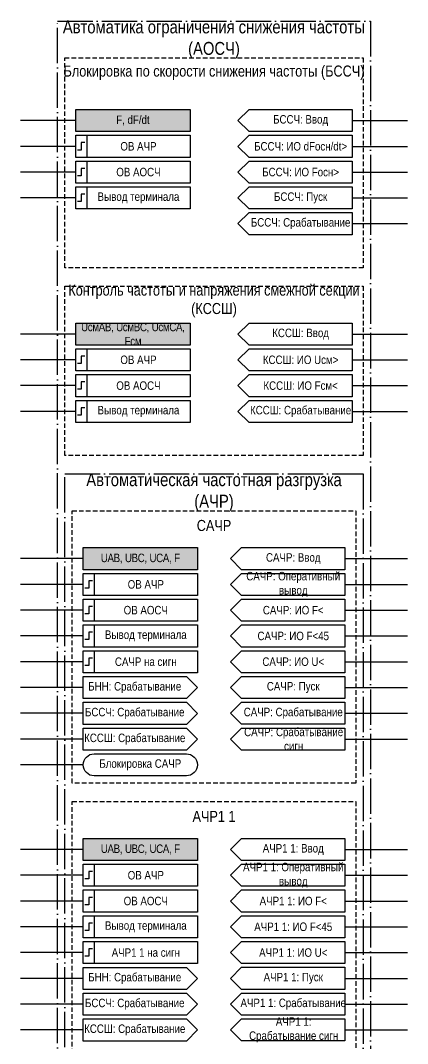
# Model space of a CAD drawing. Header units: millimetres. Extents: x -1311 to 1381, y -299 to 1200.
# Drawn here: x -954 to -849, y 900.3 to 1178.2 of the extents above; entities that cross this region are included whole.
import ezdxf

# ---------------------------------------------------------------- set-up
doc = ezdxf.new("R2010")
doc.units = ezdxf.units.MM
doc.linetypes.add('ACAD_ISO04W100', pattern=[30, 24, -3, 0, -3])
doc.linetypes.add('штриховая2', pattern=[0.375, 0.25, -0.125])
doc.layers.add('TEXT', color=7, linetype='Continuous', lineweight=25, true_color=0xffffff)
doc.styles.add('2.5_Gost_RD', font='ARIALN.TTF', dxfattribs={"height": 2.5})
doc.styles.add('3.5_Gost_RD', font='ARIALN.TTF', dxfattribs={"height": 3.5})

msp = doc.modelspace()

# ---------------------------------------------------------------- hatches: boundary and pattern name
at = {"ltscale": 100, "true_color": 0xf7941d}
h = msp.add_hatch(color=30, dxfattribs=at)
h.dxf.hatch_style = 1
h.paths.add_polyline_path([(-939, 1154), (-908, 1154), (-908, 1148), (-939, 1148)])
h = msp.add_hatch(color=30, dxfattribs=at)
h.dxf.hatch_style = 1
h.paths.add_polyline_path([(-939, 1096), (-908, 1096), (-908, 1090), (-939, 1090)])
h = msp.add_hatch(color=30, dxfattribs=at)
h.dxf.hatch_style = 1
h.paths.add_polyline_path([(-937, 1035), (-906, 1035), (-906, 1029), (-937, 1029)])
h = msp.add_hatch(color=30, dxfattribs=at)
h.dxf.hatch_style = 1
h.paths.add_polyline_path([(-937, 956), (-906, 956), (-906, 950), (-937, 950)])

# ---------------------------------------------------------------- linework, layer by layer
at = {"ltscale": 100}
for p, q in [((-939, 1151), (-954, 1151)), ((-864, 1151), (-849, 1151)), ((-939, 1144), (-954, 1144)), ((-864, 1144), (-849, 1144)), ((-939, 1137), (-954, 1137)), ((-864, 1137), (-849, 1137)), ((-939, 1130), (-954, 1130)), ((-864, 1130), (-849, 1130)), ((-864, 1123), (-849, 1123)), ((-939, 1093), (-954, 1093)), ((-864, 1093), (-849, 1093)), ((-939, 1086), (-954, 1086)), ((-864, 1086), (-849, 1086)), ((-939, 1079), (-954, 1079)), ((-864, 1079), (-849, 1079)), ((-939, 1072), (-954, 1072)), ((-864, 1072), (-849, 1072)), ((-937, 1032), (-954, 1032)), ((-866, 1032), (-849, 1032)), ((-937, 1025), (-954, 1025)), ((-866, 1025), (-849, 1025)), ((-937, 1018), (-954, 1018)), ((-866, 1018), (-849, 1018)), ((-937, 1011), (-954, 1011)), ((-866, 1011), (-849, 1011)), ((-937, 1004), (-954, 1004)), ((-866, 1004), (-849, 1004)), ((-937, 997), (-954, 997)), ((-866, 997), (-849, 997)), ((-937, 990), (-954, 990)), ((-866, 990), (-849, 990)), ((-937, 983), (-954, 983)), ((-866, 983), (-849, 983)), ((-937, 976), (-954, 976)), ((-937, 953), (-954, 953)), ((-866, 953), (-849, 953)), ((-937, 946), (-954, 946)), ((-866, 946), (-849, 946)), ((-937, 939), (-954, 939)), ((-866, 939), (-849, 939)), ((-937, 932), (-954, 932)), ((-866, 932), (-849, 932)), ((-937, 925), (-954, 925)), ((-866, 925), (-849, 925)), ((-937, 918), (-954, 918)), ((-866, 918), (-849, 918)), ((-937, 911), (-954, 911)), ((-866, 911), (-849, 911)), ((-937, 904), (-954, 904)), ((-866, 904), (-849, 904))]:
    msp.add_line(p, q, dxfattribs=at)
at = {"color": 251, "linetype": 'ACAD_ISO04W100', "lineweight": 30, "ltscale": 0.4, "true_color": 0x58595b}
for points in [[(-944, 1178), (-859, 1178), (-859, -116), (-944, -116)], [(-942, 1055), (-861, 1055), (-861, 258), (-942, 258)]]:
    msp.add_lwpolyline(points, close=True, dxfattribs=at)
at = {"linetype": 'штриховая2', "ltscale": 5}
for points in [[(-942, 1168), (-861, 1168), (-861, 1111), (-942, 1111)], [(-942, 1106), (-861, 1106), (-861, 1060), (-942, 1060)], [(-940, 1045), (-863, 1045), (-863, 971), (-940, 971)], [(-940, 966), (-863, 966), (-863, 892), (-940, 892)]]:
    msp.add_lwpolyline(points, close=True, dxfattribs=at)
at = {"ltscale": 100}
for points in [[(-939, 1154), (-908, 1154), (-908, 1148), (-939, 1148)], [(-864, 1154), (-864, 1148), (-892, 1148), (-895, 1151), (-892, 1154)], [(-939, 1147), (-936, 1147), (-936, 1141), (-939, 1141)], [(-939, 1147), (-908, 1147), (-908, 1141), (-939, 1141)], [(-892, 1147), (-864, 1147), (-864, 1141), (-892, 1141), (-895, 1144)], [(-939, 1140), (-936, 1140), (-936, 1134), (-939, 1134)], [(-939, 1140), (-908, 1140), (-908, 1134), (-939, 1134)], [(-892, 1140), (-864, 1140), (-864, 1134), (-892, 1134), (-895, 1137)], [(-939, 1133), (-936, 1133), (-936, 1127), (-939, 1127)], [(-939, 1133), (-908, 1133), (-908, 1127), (-939, 1127)], [(-892, 1133), (-864, 1133), (-864, 1127), (-892, 1127), (-895, 1130)], [(-892, 1126), (-864, 1126), (-864, 1120), (-892, 1120), (-895, 1123)], [(-939, 1096), (-908, 1096), (-908, 1090), (-939, 1090)], [(-864, 1096), (-864, 1090), (-892, 1090), (-895, 1093), (-892, 1096)], [(-939, 1089), (-936, 1089), (-936, 1083), (-939, 1083)], [(-939, 1089), (-908, 1089), (-908, 1083), (-939, 1083)], [(-892, 1089), (-864, 1089), (-864, 1083), (-892, 1083), (-895, 1086)], [(-939, 1082), (-936, 1082), (-936, 1076), (-939, 1076)], [(-939, 1082), (-908, 1082), (-908, 1076), (-939, 1076)], [(-892, 1082), (-864, 1082), (-864, 1076), (-892, 1076), (-895, 1079)], [(-939, 1075), (-936, 1075), (-936, 1069), (-939, 1069)], [(-939, 1075), (-908, 1075), (-908, 1069), (-939, 1069)], [(-892, 1075), (-864, 1075), (-864, 1069), (-892, 1069), (-895, 1072)], [(-937, 1035), (-906, 1035), (-906, 1029), (-937, 1029)], [(-866, 1035), (-866, 1029), (-894, 1029), (-897, 1032), (-894, 1035)], [(-937, 1028), (-934, 1028), (-934, 1022), (-937, 1022)], [(-937, 1028), (-906, 1028), (-906, 1022), (-937, 1022)], [(-866, 1028), (-866, 1022), (-894, 1022), (-897, 1025), (-894, 1028)], [(-937, 1021), (-934, 1021), (-934, 1015), (-937, 1015)], [(-937, 1021), (-906, 1021), (-906, 1015), (-937, 1015)], [(-894, 1021), (-866, 1021), (-866, 1015), (-894, 1015), (-897, 1018)], [(-937, 1014), (-934, 1014), (-934, 1008), (-937, 1008)], [(-937, 1014), (-906, 1014), (-906, 1008), (-937, 1008)], [(-894, 1014), (-866, 1014), (-866, 1008), (-894, 1008), (-897, 1011)], [(-937, 1007), (-934, 1007), (-934, 1001), (-937, 1001)], [(-937, 1007), (-906, 1007), (-906, 1001), (-937, 1001)], [(-894, 1007), (-866, 1007), (-866, 1001), (-894, 1001), (-897, 1004)], [(-894, 1000), (-866, 1000), (-866, 994), (-894, 994), (-897, 997)], [(-894, 993), (-866, 993), (-866, 987), (-894, 987), (-897, 990)], [(-894, 986), (-866, 986), (-866, 980), (-894, 980), (-897, 983)], [(-937, 956), (-906, 956), (-906, 950), (-937, 950)], [(-866, 956), (-866, 950), (-894, 950), (-897, 953), (-894, 956)], [(-937, 949), (-934, 949), (-934, 943), (-937, 943)], [(-937, 949), (-906, 949), (-906, 943), (-937, 943)], [(-866, 949), (-866, 943), (-894, 943), (-897, 946), (-894, 949)], [(-937, 942), (-934, 942), (-934, 936), (-937, 936)], [(-937, 942), (-906, 942), (-906, 936), (-937, 936)], [(-894, 942), (-866, 942), (-866, 936), (-894, 936), (-897, 939)], [(-937, 935), (-934, 935), (-934, 929), (-937, 929)], [(-937, 935), (-906, 935), (-906, 929), (-937, 929)], [(-894, 935), (-866, 935), (-866, 929), (-894, 929), (-897, 932)], [(-937, 928), (-934, 928), (-934, 922), (-937, 922)], [(-937, 928), (-906, 928), (-906, 922), (-937, 922)], [(-894, 928), (-866, 928), (-866, 922), (-894, 922), (-897, 925)], [(-894, 921), (-866, 921), (-866, 915), (-894, 915), (-897, 918)], [(-894, 914), (-866, 914), (-866, 908), (-894, 908), (-897, 911)], [(-894, 907), (-866, 907), (-866, 901), (-894, 901), (-897, 904)]]:
    msp.add_lwpolyline(points, close=True, dxfattribs=at)
at = {"lineweight": 30, "ltscale": 100}
for points in [[(-936.5, 1145), (-937.5, 1145), (-937.5, 1143), (-938.5, 1143)], [(-936.5, 1138), (-937.5, 1138), (-937.5, 1136), (-938.5, 1136)], [(-936.5, 1131), (-937.5, 1131), (-937.5, 1129), (-938.5, 1129)], [(-936.5, 1087), (-937.5, 1087), (-937.5, 1085), (-938.5, 1085)], [(-936.5, 1080), (-937.5, 1080), (-937.5, 1078), (-938.5, 1078)], [(-936.5, 1073), (-937.5, 1073), (-937.5, 1071), (-938.5, 1071)], [(-934.5, 1026), (-935.5, 1026), (-935.5, 1024), (-936.5, 1024)], [(-934.5, 1019), (-935.5, 1019), (-935.5, 1017), (-936.5, 1017)], [(-934.5, 1012), (-935.5, 1012), (-935.5, 1010), (-936.5, 1010)], [(-934.5, 1005), (-935.5, 1005), (-935.5, 1003), (-936.5, 1003)], [(-934.5, 947), (-935.5, 947), (-935.5, 945), (-936.5, 945)], [(-934.5, 940), (-935.5, 940), (-935.5, 938), (-936.5, 938)], [(-934.5, 933), (-935.5, 933), (-935.5, 931), (-936.5, 931)], [(-934.5, 926), (-935.5, 926), (-935.5, 924), (-936.5, 924)]]:
    msp.add_lwpolyline(points, dxfattribs=at)
at = {"ltscale": 100}
for points in [[(-937, 999.98), (-909, 999.98), (-906, 996.98), (-909, 993.98), (-937, 993.98), (-937, 999.98)], [(-937, 992.98), (-909, 992.98), (-906, 989.98), (-909, 986.98), (-937, 986.98), (-937, 992.98)], [(-937, 985.98), (-909, 985.98), (-906, 982.98), (-909, 979.98), (-937, 979.98), (-937, 985.98)], [(-937, 920.98), (-909, 920.98), (-906, 917.98), (-909, 914.98), (-937, 914.98), (-937, 920.98)], [(-937, 913.98), (-909, 913.98), (-906, 910.98), (-909, 907.98), (-937, 907.98), (-937, 913.98)], [(-937, 906.98), (-909, 906.98), (-906, 903.98), (-909, 900.98), (-937, 900.98), (-937, 906.98)]]:
    msp.add_lwpolyline(points, dxfattribs=at)
msp.add_lwpolyline([(-934, 973, -1), (-934, 979), (-909, 979, -1), (-909, 973)], format="xyb", close=True, dxfattribs=at)

# ---------------------------------------------------------------- texts
at = {"color": 30, "ltscale": 100, "attachment_point": 5, "style": '3.5_Gost_RD'}
for s, insert, char_height, width in [('Автоматика ограничения снижения частоты (АОСЧ)', (-901.5, 1173), 3.5, 85), ('Блокировка по скорости снижения частоты (БССЧ)', (-901.5, 1164), 3, 81), ('Контроль частоты и напряжения смежной секции (КССШ)', (-901.5, 1102), 3, 81), ('Автоматическая частотная разгрузка ^J(АЧР)', (-901.5, 1050), 3.5, 81), ('САЧР', (-901.5, 1041), 3, 81), ('АЧР1 1', (-901.5, 962), 3, 81)]:
    msp.add_mtext(s, dxfattribs=dict(at, insert=insert, char_height=char_height, width=width))
at = {"ltscale": 100, "char_height": 2.3, "attachment_point": 5, "style": '2.5_Gost_RD'}
for s, insert, width in [('БССЧ: Ввод', (-878, 1151), 28), ('БССЧ: ИО dFосн/dt>', (-878, 1144), 28), ('БССЧ: ИО Fосн>', (-878, 1137), 28), ('БССЧ: Пуск', (-878, 1130), 28), ('БССЧ: Срабатывание', (-878, 1123), 28), ('КССШ: Ввод', (-878, 1093), 28), ('КССШ: ИО Uсм>', (-878, 1086), 28), ('КССШ: ИО Fсм<', (-878, 1079), 28), ('КССШ: Срабатывание', (-878, 1072), 28), ('САЧР: Ввод', (-880, 1032), 28), ('САЧР: Оперативный вывод', (-880, 1025), 28), ('САЧР: ИО F<', (-880, 1018), 28), ('САЧР: ИО F<45', (-880, 1011), 28), ('САЧР: ИО U<', (-880, 1004), 28), ('САЧР: Пуск', (-880, 997), 28), ('САЧР: Срабатывание', (-880, 990), 28), ('Блокировка САЧР', (-921.5, 976), 31), ('АЧР1 1: Ввод', (-880, 953), 28), ('АЧР1 1: Оперативный вывод', (-880, 946), 28), ('АЧР1 1: ИО F<', (-880, 939), 28), ('АЧР1 1: ИО F<45', (-880, 932), 28), ('АЧР1 1: ИО U<', (-880, 925), 28), ('АЧР1 1: Пуск', (-880, 918), 28), ('АЧР1 1: Срабатывание', (-880, 911), 28)]:
    msp.add_mtext(s, dxfattribs=dict(at, insert=insert, width=width))
at = {"color": 0, "ltscale": 100, "char_height": 2.3, "attachment_point": 5, "style": '2.5_Gost_RD'}
for s, insert, width in [('{\\C256;Вывод терминала}', (-922, 1130), 28), ('{\\C256;Вывод терминала}', (-922, 1072), 28), ('{\\C256;Вывод терминала}', (-920, 1011), 28), ('{\\C256;САЧР на сигн}', (-920, 1004), 27.6764), ('{\\C256;БНН: Срабатывание}', (-923, 996.98), 28), ('{\\C256;БССЧ: Срабатывание}', (-923, 989.98), 28), ('{\\C256;КССШ: Срабатывание}', (-923, 982.98), 28), ('{\\C256;САЧР: Срабатывание сигн}', (-879.89, 983), 28), ('{\\C256;Вывод терминала}', (-920, 932), 28), ('{\\C256;АЧР1 1 на сигн}', (-920, 925), 27.6764), ('{\\C256;БНН: Срабатывание}', (-923, 917.98), 28), ('{\\C256;БССЧ: Срабатывание}', (-923, 910.98), 28), ('{\\C256;АЧР1 1: Срабатывание сигн}', (-879.89, 904), 28), ('{\\C256;КССШ: Срабатывание}', (-923, 903.98), 28)]:
    msp.add_mtext(s, dxfattribs=dict(at, insert=insert, width=width))
at = {"layer": 'TEXT', "ltscale": 100, "char_height": 2.3, "width": 31, "attachment_point": 5, "style": '2.5_Gost_RD'}
for s, insert in [('F, dF/dt', (-923.5, 1151)), ('{\\T0.95;UсмAB, UсмBC, UсмCA, Fсм}', (-923.5, 1093)), ('{\\T0.95;UAB, UBC, UCA, F}', (-921.5, 1032)), ('{\\T0.95;UAB, UBC, UCA, F}', (-921.5, 953))]:
    msp.add_mtext(s, dxfattribs=dict(at, insert=insert))
at = {"layer": 'TEXT', "color": 0, "ltscale": 100, "char_height": 2.3, "width": 28, "attachment_point": 5, "style": '2.5_Gost_RD'}
for s, insert in [('{\\C256;ОВ АЧР}', (-922, 1144)), ('{\\C256;ОВ АОСЧ}', (-922, 1137)), ('{\\C256;ОВ АЧР}', (-922, 1086)), ('{\\C256;ОВ АОСЧ}', (-922, 1079)), ('{\\C256;ОВ АЧР}', (-920, 1025)), ('{\\C256;ОВ АОСЧ}', (-920, 1018)), ('{\\C256;ОВ АЧР}', (-920, 946)), ('{\\C256;ОВ АОСЧ}', (-920, 939))]:
    msp.add_mtext(s, dxfattribs=dict(at, insert=insert))

doc.saveas('drawing.dxf')
